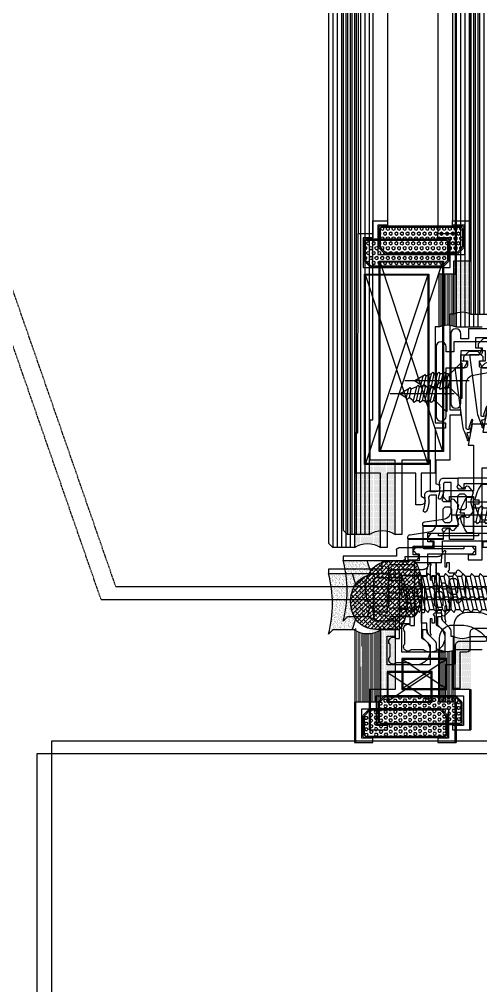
# Model space of a CAD drawing. Header units: inches. Extents: x 4821 to 127877, y 58012 to 433683.
# Drawn here: x 32817.8 to 32924.2, y 225103.6 to 225326.3 of the extents above; entities that cross this region are included whole.
import ezdxf
from ezdxf.xclip import XClip

# ---------------------------------------------------------------- set-up
doc = ezdxf.new("R2010")
doc.units = ezdxf.units.IN
doc.header["$MEASUREMENT"] = 0
doc.header["$XCLIPFRAME"] = 2
for name, pattern in [('$1$Center', [29.999999, 12, -6, 6, -6]), ('$1$DASHDOT', [25.4, 12.7, -6.35, 0, -6.35]), ('$1$DASHED', [19.05, 12.7, -6.35]), ('$1$DASHED2', [0.375, 0.25, -0.125])]:
    doc.linetypes.add(name, pattern=pattern)
for name, color, linetype in [('$1$A-HAT', 8, 'Continuous'), ('$1$ACC', 2, 'Continuous'), ('$1$BEAM', 2, 'Continuous'), ('A-FURN-FIXD', 10, 'Continuous'), ('A-WAL-CMU', 7, 'Continuous')]:
    doc.layers.add(name, color=color, linetype=linetype)

# ---------------------------------------------------------------- blocks, each defined once
blk = doc.blocks.new('$1$M6x25')
at = {"color": 71}
for p, q in [((-6, 4.5), (-6, -4.5)), ((0, 5), (-5.5, 5)), ((0, 5), (0, -5)), ((0.82, 2.34), (0, 2.34)), ((1.19, 3), (0.82, 2.34)), ((0.82, 2.34), (1.88, -2.34)), ((1.85, 2.34), (1.19, 3)), ((1.85, 2.34), (2.91, -2.34)), ((2.82, 2.34), (1.85, 2.34)), ((3.19, 3), (2.82, 2.34)), ((2.82, 2.34), (3.88, -2.34)), ((3.85, 2.34), (3.19, 3)), ((3.85, 2.34), (4.91, -2.34)), ((4.82, 2.34), (3.85, 2.34)), ((5.19, 3), (4.82, 2.34)), ((4.82, 2.34), (5.88, -2.34)), ((5.85, 2.34), (5.19, 3)), ((5.85, 2.34), (6.91, -2.34)), ((6.82, 2.34), (5.85, 2.34)), ((7.19, 3), (6.82, 2.34)), ((6.82, 2.34), (7.88, -2.34)), ((7.85, 2.34), (7.19, 3)), ((7.85, 2.34), (8.91, -2.34)), ((8.82, 2.34), (7.85, 2.34)), ((9.19, 3), (8.82, 2.34)), ((8.82, 2.34), (9.88, -2.34)), ((9.85, 2.34), (9.19, 3)), ((9.85, 2.34), (10.91, -2.34)), ((10.82, 2.34), (9.85, 2.34)), ((11.19, 3), (10.82, 2.34)), ((10.82, 2.34), (11.88, -2.34)), ((11.85, 2.34), (11.19, 3)), ((11.85, 2.34), (12.91, -2.34)), ((12.82, 2.34), (11.85, 2.34)), ((13.19, 3), (12.82, 2.34)), ((12.82, 2.34), (13.88, -2.34)), ((13.85, 2.34), (13.19, 3)), ((13.85, 2.34), (14.91, -2.34)), ((14.82, 2.34), (13.85, 2.34)), ((15.19, 3), (14.82, 2.34)), ((14.82, 2.34), (15.88, -2.34)), ((15.85, 2.34), (15.19, 3)), ((15.85, 2.34), (16.91, -2.34)), ((16.82, 2.34), (15.85, 2.34)), ((17.19, 3), (16.82, 2.34)), ((16.82, 2.34), (17.88, -2.34)), ((17.85, 2.34), (17.19, 3)), ((17.85, 2.34), (18.91, -2.34)), ((18.82, 2.34), (17.85, 2.34)), ((19.19, 3), (18.82, 2.34)), ((18.82, 2.34), (19.88, -2.34)), ((19.85, 2.34), (19.19, 3)), ((19.85, 2.34), (20.91, -2.34)), ((20.82, 2.34), (19.85, 2.34)), ((21.19, 3), (20.82, 2.34)), ((20.82, 2.34), (21.88, -2.34)), ((21.85, 2.34), (21.19, 3)), ((21.85, 2.34), (22.91, -2.34)), ((22.82, 2.34), (21.85, 2.34)), ((23.19, 3), (22.82, 2.34)), ((22.82, 2.34), (23.88, -2.34)), ((23.85, 2.34), (23.19, 3)), ((23.85, 2.34), (24.91, -2.34)), ((24.82, 2.34), (23.85, 2.34)), ((25, 2.66), (24.82, 2.34)), ((24.82, 2.34), (25, 1.56)), ((25, 2.66), (25, -2.34)), ((1.88, -2.34), (0, -2.34)), ((1.88, -2.34), (2.54, -3)), ((2.54, -3), (2.91, -2.34)), ((2.91, -2.34), (3.88, -2.34)), ((3.88, -2.34), (4.54, -3)), ((4.54, -3), (4.91, -2.34)), ((4.91, -2.34), (5.88, -2.34)), ((5.88, -2.34), (6.54, -3)), ((6.54, -3), (6.91, -2.34)), ((6.91, -2.34), (7.88, -2.34)), ((7.88, -2.34), (8.54, -3)), ((8.54, -3), (8.91, -2.34)), ((8.91, -2.34), (9.88, -2.34)), ((9.88, -2.34), (10.54, -3)), ((10.54, -3), (10.91, -2.34)), ((10.91, -2.34), (11.88, -2.34)), ((11.88, -2.34), (12.54, -3)), ((12.54, -3), (12.91, -2.34)), ((12.91, -2.34), (13.88, -2.34)), ((13.88, -2.34), (14.54, -3)), ((14.54, -3), (14.91, -2.34)), ((14.91, -2.34), (15.88, -2.34)), ((15.88, -2.34), (16.54, -3)), ((16.54, -3), (16.91, -2.34)), ((16.91, -2.34), (17.88, -2.34)), ((17.88, -2.34), (18.54, -3)), ((18.54, -3), (18.91, -2.34)), ((18.91, -2.34), (19.88, -2.34)), ((19.88, -2.34), (20.54, -3)), ((20.54, -3), (20.91, -2.34)), ((20.91, -2.34), (21.88, -2.34)), ((21.88, -2.34), (22.54, -3)), ((22.54, -3), (22.91, -2.34)), ((22.91, -2.34), (23.88, -2.34)), ((23.88, -2.34), (24.54, -3)), ((24.54, -3), (24.91, -2.34)), ((24.91, -2.34), (25, -2.34)), ((0, -5), (-5.5, -5))]:
    blk.add_line(p, q, dxfattribs=at)
at = {"color": 71, "linetype": '$1$DASHED', "ltscale": 100}
for p, q in [((-6, 2.89), (-3, 2.89)), ((-6, 1.44), (-3, 1.44)), ((-6, -1.44), (-3, -1.44)), ((-6, -2.89), (-3, -2.89))]:
    blk.add_line(p, q, dxfattribs=at)
at = {"color": 2, "linetype": '$1$Center', "ltscale": 10}
blk.add_line((-7.77, 0), (26.88, 0), dxfattribs=at)
at = {"color": 71}
for centre, start, end in [((-5.5, 4.5), 90, 180), ((-5.5, -4.5), 180, 270)]:
    blk.add_arc(centre, 0.5, start, end, dxfattribs=at)
at = {"color": 71, "linetype": '$1$DASHED', "ltscale": 100}
for centre, radius, start, end in [((-4.2, 2.17), 1.4, 329.0209, 30.9791), ((-8.11, 0), 5.31, 344.2222, 15.7778), ((-4.2, -2.17), 1.4, 329.0209, 30.9791)]:
    blk.add_arc(centre, radius, start, end, dxfattribs=at)
blk = doc.blocks.new('$1$butile2')
h = blk.add_hatch(color=11)
h.dxf.hatch_style = 1
h.paths.add_polyline_path([(9.3, 0.2), (0, 0.2), (0, 0), (9.3, 0)])
at = {"color": 11}
blk.add_lwpolyline([(9.3, 0.2), (0, 0.2), (0, 0), (9.3, 0)], close=True, dxfattribs=at)
blk = doc.blocks.new('$1$inner silicone')
h = blk.add_hatch()
h.set_pattern_fill('DOTS', scale=4)
h.paths.add_polyline_path([(12.2, 0), (12.2, -0.2), (12.2, -4), (0, -4, 0.23607), (0, 0)])
at = {"color": 7}
blk.add_line((12.2, -0.2), (12.2, 0), dxfattribs=at)
blk.add_arc((-4, -2), 4.47, 333.4347, 26.5653, dxfattribs=at)
blk = doc.blocks.new('$1$outer silicone')
h = blk.add_hatch()
h.set_pattern_fill('DOTS', scale=4)
h.paths.add_polyline_path([(16.7, 0), (16.7, -5.8), (16.7, -6), (0, -6, 0.293351), (0, 0)])
at = {"color": 7}
blk.add_line((16.7, -5.8), (16.7, -6), dxfattribs=at)
blk.add_arc((-4.67, -3), 5.55, 327.3018, 32.6982, dxfattribs=at)
blk = doc.blocks.new('$1$GTSY500502')
at = {"color": 151}
blk.add_lwpolyline([(-1.78, 2.38, -0.668179), (-2.07, 1.7), (-2.35, 1.7), (-2.35, 0), (-2.01, -0.29), (-1.68, 0), (0, 0), (0, -0.49), (-1, -0.49), (-1, -0.99), (1.91, -0.99, 0.15392), (2.48, -0.81, -0.807191), (2.77, -1.07, -0.191853), (2.18, -1.52, -0.072848), (0.68, -1.72), (0, -1.72), (0, -3), (-2.5, -3), (-2.5, -2.5, 0.414214), (-2.8, -2.2), (-8.2, -2.2, 0.414214), (-8.5, -2.5), (-8.5, -3), (-11, -3), (-11, -1.72), (-11.68, -1.72, -0.072848), (-13.18, -1.52, -0.191853), (-13.77, -1.07, -0.807191), (-13.48, -0.81, 0.15392), (-12.91, -0.99), (-10, -0.99), (-10, -0.49), (-11, -0.49), (-11, 0), (-9.32, 0), (-8.99, -0.29), (-8.65, 0), (-8.65, 1.7), (-8.93, 1.7, -0.668179), (-9.22, 2.38), (-7.8, 3.8), (-3.2, 3.8)], format="xyb", close=True, dxfattribs=at)
blk.add_lwpolyline([(-3.64, 0.49), (-4.13, 0), (-6.87, 0), (-7.36, 0.49), (-7.36, 1.47), (-6.87, 1.96), (-4.13, 1.96), (-3.64, 1.47)], close=True, dxfattribs=at)
blk = doc.blocks.new('$1$silicone2')
at = {"ltscale": 0.5}
h = blk.add_hatch(dxfattribs=at)
h.set_pattern_fill('ANSI38', color=21, scale=5.416667, style=0)
h.set_pattern_definition([(45, (28504.06546, 7659.8265), (-0.478770216, 0.478770216), []), (135, (28504.06546, 7659.8265), (-1.43631065, 0.478770216), [1.692708333, -1.015625])])
h.paths.add_polyline_path([(-12.41, 16.77), (-12.72, 16.52), (-12.91, 16.28), (-13.01, 16.04), (-13.03, 15.8), (-13, 15.57), (-12.95, 15.33), (-12.88, 15.09), (-12.82, 14.85), (-12.79, 14.61), (-12.79, 14.35), (-12.8, 14.07), (-12.83, 13.76), (-12.87, 13.43), (-12.9, 13.05), (-12.93, 12.63), (-12.95, 12.15), (-12.95, 11.61), (-12.92, 11.03), (-12.86, 10.41), (-12.75, 9.78), (-12.59, 9.14), (-12.37, 8.52), (-12.07, 7.92), (-11.7, 7.36), (-11.24, 6.85), (-10.71, 6.41), (-10.11, 6.02), (-9.45, 5.7), (-8.75, 5.45), (-8.02, 5.26), (-7.27, 5.15), (-6.5, 5.11), (-5.73, 5.15), (-4.98, 5.26), (-4.25, 5.45), (-3.55, 5.7), (-2.89, 6.02), (-2.29, 6.41), (-1.76, 6.85), (-1.3, 7.36), (-0.93, 7.92), (-0.63, 8.52), (-0.41, 9.14), (-0.25, 9.78), (-0.14, 10.41), (-0.08, 11.03), (-0.05, 11.61), (-0.05, 12.15), (-0.07, 12.63), (-0.1, 13.05), (-0.13, 13.43), (-0.17, 13.76), (-0.2, 14.07), (-0.21, 14.35), (-0.21, 14.61), (-0.18, 14.85), (-0.12, 15.09), (-0.05, 15.33), (0, 15.57), (0.03, 15.8), (0.01, 16.04), (-0.09, 16.28), (-0.28, 16.52), (-0.59, 16.77), (-1.03, 17.02), (-1.59, 17.28), (-2.25, 17.52), (-3, 17.73), (-3.81, 17.92), (-4.68, 18.07), (-5.58, 18.16), (-6.5, 18.19), (-7.42, 18.16), (-8.32, 18.07), (-9.19, 17.92), (-10, 17.73), (-10.75, 17.52), (-11.41, 17.28), (-11.97, 17.02)])
h = blk.add_hatch()
h.set_pattern_fill('AR-SAND', color=11, scale=0.325)
h.set_pattern_definition([(37.5, (28504.06546, 7705.84134), (-0.020472841, 0.626217725), [0, -0.494, 0, -0.5525, 0, -0.528125]), (7.5, (28504.0655, 7705.8413), (0.57517743, 0.917197471), [0, -0.2665, 0, -0.44525, 0, -0.170625]), (327.5, (28503.6657, 7705.84134), (1.012096105, 0.001839192), [0, -0.1625, 0, -0.585, 0, -0.76375]), (317.5, (28503.6657, 7705.8413), (0.976991146, 0.285244559), [0, -0.08125, 0, -0.3835, 0, -0.43875])])
edge = h.paths.add_edge_path()
edge.add_arc((-7.69, -32.01), 32.92, 88.3807, 99.2846)
edge.add_line((-13, 0.48), (-13, 5.42))
edge.add_line((-13, 5.42), (-10.47, 6.26))
edge.add_line((-10.47, 6.26), (-10.11, 6.02))
edge.add_line((-10.11, 6.02), (-9.45, 5.7))
edge.add_line((-9.45, 5.7), (-8.75, 5.45))
edge.add_line((-8.75, 5.45), (-8.02, 5.26))
edge.add_line((-8.02, 5.26), (-7.27, 5.15))
edge.add_line((-7.27, 5.15), (-6.5, 5.11))
edge.add_line((-6.5, 5.11), (-5.73, 5.15))
edge.add_line((-5.73, 5.15), (-4.98, 5.26))
edge.add_line((-4.98, 5.26), (-4.25, 5.45))
edge.add_line((-4.25, 5.45), (-3.55, 5.7))
edge.add_line((-3.55, 5.7), (-2.89, 6.02))
edge.add_line((-2.89, 6.02), (-2.53, 6.26))
edge.add_line((-2.53, 6.26), (0, 5.42))
edge.add_line((0, 5.42), (0, 0))
edge.add_arc((-6.5, -23.05), 23.95, 74.2533, 90.6193)
at = {"color": 21, "ltscale": 0.5}
blk.add_lwpolyline([(-12.41, 16.77), (-12.72, 16.52), (-12.91, 16.28), (-13.01, 16.04), (-13.03, 15.8), (-13, 15.57), (-12.95, 15.33), (-12.88, 15.09), (-12.82, 14.85), (-12.79, 14.61), (-12.79, 14.35), (-12.8, 14.07), (-12.83, 13.76), (-12.87, 13.43), (-12.9, 13.05), (-12.93, 12.63), (-12.95, 12.15), (-12.95, 11.61), (-12.92, 11.03), (-12.86, 10.41), (-12.75, 9.78), (-12.59, 9.14), (-12.37, 8.52), (-12.07, 7.92), (-11.7, 7.36), (-11.24, 6.85), (-10.71, 6.41), (-10.11, 6.02), (-9.45, 5.7), (-8.75, 5.45), (-8.02, 5.26), (-7.27, 5.15), (-6.5, 5.11), (-5.73, 5.15), (-4.98, 5.26), (-4.25, 5.45), (-3.55, 5.7), (-2.89, 6.02), (-2.29, 6.41), (-1.76, 6.85), (-1.3, 7.36), (-0.93, 7.92), (-0.63, 8.52), (-0.41, 9.14), (-0.25, 9.78), (-0.14, 10.41), (-0.08, 11.03), (-0.05, 11.61), (-0.05, 12.15), (-0.07, 12.63), (-0.1, 13.05), (-0.13, 13.43), (-0.17, 13.76), (-0.2, 14.07), (-0.21, 14.35), (-0.21, 14.61), (-0.18, 14.85), (-0.12, 15.09), (-0.05, 15.33), (0, 15.57), (0.03, 15.8), (0.01, 16.04), (-0.09, 16.28), (-0.28, 16.52), (-0.59, 16.77), (-1.03, 17.02), (-1.59, 17.28), (-2.25, 17.52), (-3, 17.73), (-3.81, 17.92), (-4.68, 18.07), (-5.58, 18.16), (-6.5, 18.19), (-7.42, 18.16), (-8.32, 18.07), (-9.19, 17.92), (-10, 17.73), (-10.75, 17.52), (-11.41, 17.28), (-11.97, 17.02)], close=True, dxfattribs=at)
blk.add_lwpolyline([(-10.47, 6.26), (-13, 5.42), (-13, 1), (-14, 0, -0.12901), (0, 0), (0, 5.42), (-2.53, 6.26)], format="xyb", dxfattribs=at)
blk = doc.blocks.new('$1$Flat head screw 4.2x9mm')
at = {"color": 71}
for p, q in [((-4.05, 0), (-4.05, -0.19)), ((4.05, 0), (-4.05, 0)), ((4.05, 0), (4.05, -0.19)), ((4.05, -0.19), (-4.05, -0.19)), ((-4.05, -0.19), (-1.78, -2.47)), ((4.05, -0.19), (1.78, -2.47)), ((-1.6, -3.17), (-2.02, -3.59)), ((-2.02, -3.59), (-1.6, -3.83)), ((-1.6, -4.45), (-2.02, -4.87)), ((0.29, -2.74), (-1.6, -3.17)), ((-1.6, -2.89), (-1.6, -3.17)), ((1.6, -3.1), (-1.6, -3.83)), ((1.6, -3.73), (-1.6, -4.45)), ((-1.6, -3.83), (-1.6, -4.45)), ((1.6, -4.38), (-1.6, -5.11)), ((1.6, -3.1), (1.19, -2.88)), ((1.6, -3.1), (1.6, -2.89)), ((1.6, -3.1), (1.6, -3.73)), ((2.02, -3.96), (1.6, -3.73)), ((1.6, -4.38), (2.02, -3.96)), ((1.6, -4.38), (1.6, -5.01)), ((-2.02, -4.87), (-1.6, -5.11)), ((-1.6, -5.73), (-2.02, -6.15)), ((-2.02, -6.15), (-1.6, -6.39)), ((1.6, -5.01), (-1.6, -5.73)), ((-1.6, -5.11), (-1.6, -5.73)), ((1.6, -5.66), (-1.6, -6.39)), ((-1.6, -6.39), (-1.6, -7.12)), ((1.6, -6.4), (-1.6, -7.12)), ((2.02, -5.24), (1.6, -5.01)), ((1.6, -5.66), (2.02, -5.24)), ((1.6, -5.66), (1.6, -6.4)), ((2.02, -6.63), (1.6, -6.4)), ((1.6, -7.05), (2.02, -6.63)), ((-1.6, -7.12), (-2.02, -7.55)), ((-2.02, -7.55), (-1.6, -7.78)), ((1.6, -7.05), (-1.6, -7.78)), ((-1.6, -7.78), (-0.88, -8.73)), ((-0.88, -8.73), (-1.3, -9.15)), ((1.06, -8.29), (-0.88, -8.73)), ((1.6, -7.05), (1.06, -8.29)), ((1.48, -8.52), (1.06, -8.29)), ((1.06, -8.95), (1.48, -8.52)), ((-1.3, -9.15), (-0.88, -9.38)), ((1.06, -8.95), (-0.88, -9.38)), ((0, -10.79), (-0.88, -9.38)), ((1.06, -8.95), (0, -10.79))]:
    blk.add_line(p, q, dxfattribs=at)
at = {"color": 2}
blk.add_line((0, 1.7), (0, -13.07), dxfattribs=at)
at = {"color": 71}
for centre, radius, start, end in [((-2.2, -2.89), 0.6, 0, 45), ((0.57, -3.99), 1.28, 60.7936, 102.7393), ((2.2, -2.89), 0.6, 135, 180)]:
    blk.add_arc(centre, radius, start, end, dxfattribs=at)
blk = doc.blocks.new('$1$latsg')
at = {"color": 16}
blk.add_line((0, -4.63), (0, -4.63), dxfattribs=at)
at = {"color": 151}
blk.add_lwpolyline([(0, -2.33, -0.414214), (-0.5, -2.83), (-1.6, -2.83), (-1.6, -2.05, 0.414214), (-1.7, -1.95), (-2.49, -1.95), (-3.73, -3.14), (-3.73, -5.28), (-2.49, -6.47), (-1.7, -6.47, 0.414214), (-1.6, -6.37), (-1.6, -5.59), (-0.5, -5.59, -0.414214), (0, -6.09), (0, -8.42), (0.49, -8.42, 0.033024), (0.62, -8.41), (13.31, -6.73, 0.089231), (14.99, -6.16, -0.031349), (16.66, -5.63, 1.042186), (16.52, -5.25, 0.003956), (15.1, -5.64, -0.540004), (14.96, -5.55), (14.96, -5.32, 0.357511), (14.56, -4.83), (12.11, -4.34, 0.933108), (12.03, -4.63), (13.86, -5.26, -1.216572), (14.2, -5.46, -0.554991), (13.97, -5.84), (3.65, -5.84, -0.36397), (1.68, -4.19), (1.02, -0.41, 0.36397), (0.52, 0), (0, 0)], format="xyb", close=True, dxfattribs=at)
blk = doc.blocks.new('$1$RHS4.2x32')
at = {"layer": 'A-FURN-FIXD'}
for p, q in [((1.42, 4.1), (0, 4.1)), ((0, -4.1), (0, 4.1)), ((-32, 0), (-30.26, 1.09)), ((-29.72, -1.3), (-32, 0)), ((-29.98, 1.61), (-30.26, 1.09)), ((-29.72, -1.3), (-30.26, 1.09)), ((-29.45, 1.09), (-29.98, 1.61)), ((-28.23, 1.58), (-29.45, 1.09)), ((-28.91, -1.3), (-29.45, 1.09)), ((-27.85, 2.1), (-28.13, 1.58)), ((-27.42, -1.58), (-28.13, 1.58)), ((-27.33, 1.58), (-27.85, 2.1)), ((-26.14, 1.58), (-27.33, 1.58)), ((-26.61, -1.58), (-27.33, 1.58)), ((-25.85, 2.1), (-26.14, 1.58)), ((-25.42, -1.58), (-26.14, 1.58)), ((-25.33, 1.58), (-25.85, 2.1)), ((-24.61, -1.58), (-25.33, 1.58)), ((-24.14, 1.58), (-25.33, 1.58)), ((-23.85, 2.1), (-24.14, 1.58)), ((-23.43, -1.58), (-24.14, 1.58)), ((-23.33, 1.58), (-23.85, 2.1)), ((-22.62, -1.58), (-23.33, 1.58)), ((-22.14, 1.58), (-23.33, 1.58)), ((-21.86, 2.1), (-22.14, 1.58)), ((-21.43, -1.58), (-22.14, 1.58)), ((-21.33, 1.58), (-21.86, 2.1)), ((-20.62, -1.58), (-21.33, 1.58)), ((-20.15, 1.58), (-21.33, 1.58)), ((-19.86, 2.1), (-20.15, 1.58)), ((-19.43, -1.58), (-20.15, 1.58)), ((-19.86, 2.1), (-19.34, 1.58)), ((-18.62, -1.58), (-19.34, 1.58)), ((-18.15, 1.58), (-19.34, 1.58)), ((-17.86, 2.1), (-18.15, 1.58)), ((-17.43, -1.58), (-18.15, 1.58)), ((-17.34, 1.58), (-17.86, 2.1)), ((-16.63, -1.58), (-17.34, 1.58)), ((-16.15, 1.58), (-17.34, 1.58)), ((-15.86, 2.1), (-16.15, 1.58)), ((-15.44, -1.58), (-16.15, 1.58)), ((-15.34, 1.58), (-15.86, 2.1)), ((-14.63, -1.58), (-15.34, 1.58)), ((-14.15, 1.58), (-15.34, 1.58)), ((-13.87, 2.1), (-14.15, 1.58)), ((-13.44, -1.58), (-14.15, 1.58)), ((-13.44, -1.58), (-14.15, 1.58)), ((-13.34, 1.58), (-13.87, 2.1)), ((-12.63, -1.58), (-13.34, 1.58)), ((-12.16, 1.58), (-13.34, 1.58)), ((-11.87, 2.1), (-12.16, 1.58)), ((-11.44, -1.58), (-12.16, 1.58)), ((-11.35, 1.58), (-11.87, 2.1)), ((-10.63, -1.58), (-11.35, 1.58)), ((-10.16, 1.58), (-11.35, 1.58)), ((-9.87, 2.1), (-10.16, 1.58)), ((-9.45, -1.58), (-10.16, 1.58)), ((-9.35, 1.58), (-9.87, 2.1)), ((-8.64, -1.58), (-9.35, 1.58)), ((-8.16, 1.58), (-9.35, 1.58)), ((-7.88, 2.1), (-8.16, 1.58)), ((-7.45, -1.58), (-8.16, 1.58)), ((-7.35, 1.58), (-7.88, 2.1)), ((-6.64, -1.58), (-7.35, 1.58)), ((-6.17, 1.58), (-7.35, 1.58)), ((-5.88, 2.1), (-6.17, 1.58)), ((-5.45, -1.58), (-6.17, 1.58)), ((-5.36, 1.58), (-5.88, 2.1)), ((-4.64, -1.58), (-5.36, 1.58)), ((-4.17, 1.58), (-5.36, 1.58)), ((-3.88, 2.1), (-4.17, 1.58)), ((-3.45, -1.58), (-4.17, 1.58)), ((-3.45, -1.58), (-4.17, 1.58)), ((-3.36, 1.58), (-3.88, 2.1)), ((-2.64, -1.58), (-3.36, 1.58)), ((-2.17, 1.58), (-3.36, 1.58)), ((-1.88, 2.1), (-2.17, 1.58)), ((-1.46, -1.58), (-2.17, 1.58)), ((-1.36, 1.58), (-1.88, 2.1)), ((-0.65, -1.58), (-1.36, 1.58)), ((-0.17, 1.58), (-1.36, 1.58)), ((0, 1.89), (-0.17, 1.58)), ((0, 0.81), (-0.17, 1.58)), ((3.05, 0.46), (2.04, 0.46)), ((2.04, -0.46), (2.04, 0.46)), ((-29.72, -1.3), (-29.2, -1.82)), ((-29.2, -1.82), (-28.91, -1.3)), ((-27.42, -1.58), (-28.91, -1.3)), ((-27.42, -1.58), (-26.9, -2.1)), ((-26.9, -2.1), (-26.61, -1.58)), ((-25.42, -1.58), (-26.61, -1.58)), ((-25.42, -1.58), (-24.9, -2.1)), ((-24.9, -2.1), (-24.61, -1.58)), ((-23.43, -1.58), (-24.61, -1.58)), ((-23.43, -1.58), (-22.9, -2.1)), ((-22.9, -2.1), (-22.62, -1.58)), ((-21.43, -1.58), (-22.62, -1.58)), ((-21.43, -1.58), (-20.91, -2.1)), ((-20.91, -2.1), (-20.62, -1.58)), ((-19.43, -1.58), (-20.62, -1.58)), ((-19.43, -1.58), (-18.91, -2.1)), ((-18.91, -2.1), (-18.62, -1.58)), ((-17.43, -1.58), (-18.62, -1.58)), ((-17.43, -1.58), (-16.91, -2.1)), ((-16.91, -2.1), (-16.63, -1.58)), ((-15.44, -1.58), (-16.63, -1.58)), ((-15.44, -1.58), (-14.91, -2.1)), ((-14.91, -2.1), (-14.63, -1.58)), ((-13.44, -1.58), (-14.63, -1.58)), ((-13.44, -1.58), (-12.92, -2.1)), ((-12.92, -2.1), (-12.63, -1.58)), ((-11.44, -1.58), (-12.63, -1.58)), ((-11.44, -1.58), (-10.92, -2.1)), ((-10.92, -2.1), (-10.63, -1.58)), ((-9.45, -1.58), (-10.63, -1.58)), ((-9.45, -1.58), (-8.92, -2.1)), ((-8.92, -2.1), (-8.64, -1.58)), ((-7.45, -1.58), (-8.64, -1.58)), ((-7.45, -1.58), (-6.93, -2.1)), ((-6.93, -2.1), (-6.64, -1.58)), ((-5.45, -1.58), (-6.64, -1.58)), ((-5.45, -1.58), (-4.93, -2.1)), ((-4.93, -2.1), (-4.64, -1.58)), ((-3.45, -1.58), (-4.64, -1.58)), ((-3.45, -1.58), (-2.93, -2.1)), ((-2.93, -2.1), (-2.64, -1.58)), ((-1.46, -1.58), (-2.64, -1.58)), ((-1.46, -1.58), (-0.93, -2.1)), ((-0.93, -2.1), (-0.65, -1.58)), ((0, -1.58), (-0.65, -1.58)), ((3.05, -0.46), (2.04, -0.46)), ((1.42, -4.1), (0, -4.1))]:
    blk.add_line(p, q, dxfattribs=at)
at = {"layer": 'A-FURN-FIXD', "linetype": '$1$DASHDOT'}
blk.add_line((4.78, 0), (-34, 0), dxfattribs=at)
at = {"layer": 'A-FURN-FIXD'}
for centre, start, end in [((-5.01, -0.91), 9.6294, 37.9057), ((-5.01, 0.91), 322.0943, 350.3706)]:
    blk.add_arc(centre, 8.15, start, end, dxfattribs=at)
blk = doc.blocks.new('FIRST SLAB EDGE')
at = {"extrusion": (5.69003e-07, 1.56101e-06, 1)}
h = blk.add_hatch(dxfattribs=at)
h.set_pattern_fill('HEX', color=140, scale=3, angle=89.9998)
h.set_pattern_definition([(89.99978104, (645689.60676, -1331315.18946), (-0.64951905283, 2.4822e-06), [0.375, -0.75]), (209.99978104, (645689.60676, -1331315.18946), (0.3247573768, -0.5625012411), [0.375, -0.75]), (149.99978104, (645689.60676, -1331314.81446), (-0.32476167605, -0.5624987589), [0.375, -0.75])])
edge = h.paths.add_edge_path()
edge.add_line((1200827.65, -1728395.35), (1200827.66, -1728399.6))
edge.add_arc((1200827.96, -1728399.6), 0.3, -539.9998, -494.9998)
edge.add_line((1200827.74, -1728399.81), (1200828.89, -1728400.96))
edge.add_arc((1200829.1, -1728400.75), 0.3, -494.9998, -449.9998)
edge.add_line((1200829.1, -1728401.05), (1200845.11, -1728401.05))
edge.add_arc((1200845.11, -1728400.75), 0.3, -449.9998, -404.9998)
edge.add_line((1200845.32, -1728400.96), (1200846.47, -1728399.81))
edge.add_arc((1200846.26, -1728399.6), 0.3, -404.9998, -359.9998)
edge.add_line((1200846.56, -1728399.6), (1200846.55, -1728395.35))
edge.add_arc((1200846.25, -1728395.35), 0.3, -359.9998, -269.9998)
edge.add_line((1200846.25, -1728395.05), (1200827.95, -1728395.05))
edge.add_arc((1200827.95, -1728395.35), 0.3, -629.9998, -539.9998)
h = blk.add_hatch(dxfattribs=at)
h.set_pattern_fill('DOTS', scale=4, angle=89.9998)
h.set_pattern_definition([(89.99978104, (643348.45462, -1337671.06362), (-0.2499995223, 0.12500095539), [0, -0.25])])
h.paths.add_polyline_path([(1200843.11, -1728448.75), (1200843.11, -1728465.85, -0.293351), (1200849.11, -1728465.85), (1200849.11, -1728448.75), (1200848.91, -1728448.75)])
h = blk.add_hatch(dxfattribs=at)
h.set_pattern_fill('HEX', color=140, scale=3, angle=179.0162)
h.set_pattern_definition([(179.01620899, (635272.17644, -1336634.0815), (-0.011151949, -0.6494233088), [0.375, -0.75]), (299.01620899, (635272.17644, -1336634.0815), (0.56799305774, 0.3150537833), [0.375, -0.75]), (239.01620899, (635271.8015, -1336634.07505), (0.55684110875, -0.33436952553), [0.375, -0.75])])
edge = h.paths.add_edge_path()
edge.add_line((1200827.96, -1728509.05), (1200827.96, -1728504.8))
edge.add_arc((1200828.26, -1728504.8), 0.3, 135.0002, 180.0002, ccw=False)
edge.add_line((1200828.04, -1728504.59), (1200829.19, -1728503.44))
edge.add_arc((1200829.4, -1728503.65), 0.3, 90.0002, 135.0002, ccw=False)
edge.add_line((1200829.4, -1728503.35), (1200845.41, -1728503.35))
edge.add_arc((1200845.41, -1728503.65), 0.3, 45.0002, 90.0002, ccw=False)
edge.add_line((1200845.62, -1728503.44), (1200846.77, -1728504.59))
edge.add_arc((1200846.56, -1728504.8), 0.3, 0.0002, 45.0002, ccw=False)
edge.add_line((1200846.86, -1728504.8), (1200846.86, -1728509.05))
edge.add_arc((1200846.56, -1728509.05), 0.3, -89.9998, 0.0002, ccw=False)
edge.add_line((1200846.56, -1728509.35), (1200828.26, -1728509.35))
edge.add_arc((1200828.26, -1728509.05), 0.3, 180.0002, 270.0002, ccw=False)
at = {"layer": '$1$A-HAT', "linetype": '$1$DASHED2', "ltscale": 0.5, "extrusion": (5.69003e-07, 1.56101e-06, 1), "elevation": -2.34}
blk.add_lwpolyline([(1200907.54, -1728477.85), (1201072.75, -1728002.24), (1200907.58, -1727670.55)], dxfattribs=at)
at = {"layer": '$1$ACC', "color": 101, "extrusion": (5.69003e-07, 1.56101e-06, 1), "elevation": -2.01}
for points in [[(1200827.65, -1728394.75, 0.414214), (1200827.35, -1728395.05), (1200827.35, -1728399.72, 0.198912), (1200827.44, -1728399.94), (1200828.77, -1728401.26, 0.198912), (1200828.98, -1728401.35), (1200845.23, -1728401.35, 0.198912), (1200845.44, -1728401.26), (1200846.77, -1728399.94, 0.198912), (1200846.85, -1728399.72), (1200846.85, -1728395.05, 0.414214), (1200846.55, -1728394.75)], [(1200827.65, -1728395.35), (1200827.65, -1728399.6, 0.198912), (1200827.74, -1728399.81), (1200828.89, -1728400.96, 0.198912), (1200829.1, -1728401.05), (1200845.11, -1728401.05, 0.198912), (1200845.32, -1728400.96), (1200846.47, -1728399.81, 0.198912), (1200846.55, -1728399.6), (1200846.55, -1728395.35, 0.414214), (1200846.25, -1728395.05), (1200827.95, -1728395.05, 0.414214)], [(1200827.96, -1728509.65, -0.414214), (1200827.66, -1728509.35), (1200827.66, -1728504.67, -0.198912), (1200827.74, -1728504.46), (1200829.07, -1728503.14, -0.198912), (1200829.28, -1728503.05), (1200845.53, -1728503.05, -0.198912), (1200845.74, -1728503.14), (1200847.07, -1728504.46, -0.198912), (1200847.16, -1728504.67), (1200847.16, -1728509.35, -0.414214), (1200846.86, -1728509.65)], [(1200827.96, -1728509.05), (1200827.96, -1728504.8, -0.198912), (1200828.04, -1728504.59), (1200829.19, -1728503.44, -0.198912), (1200829.4, -1728503.35), (1200845.41, -1728503.35, -0.198912), (1200845.62, -1728503.44), (1200846.77, -1728504.59, -0.198912), (1200846.86, -1728504.8), (1200846.86, -1728509.05, -0.414214), (1200846.56, -1728509.35), (1200828.26, -1728509.35, -0.414214)]]:
    blk.add_lwpolyline(points, format="xyb", close=True, dxfattribs=at)
at = {"color": 165, "linetype": 'Continuous', "extrusion": (5.69003e-07, 1.56101e-06, 1)}
for p, q in [((1200849.15, -1727682.55, 0), (1200849.11, -1728465.85, 0)), ((1200850.15, -1727682.55, 0), (1200850.11, -1728465.85, 0)), ((1200851.15, -1727682.55, 0), (1200851.11, -1728465.85, 0)), ((1200852.15, -1727682.55, 0), (1200852.11, -1728465.85, 0)), ((1200853.15, -1727682.55, 0), (1200853.11, -1728465.85, 0)), ((1200854.15, -1727682.55, 0), (1200854.11, -1728465.85, 0)), ((1200855.15, -1727683.55, 0), (1200855.11, -1728464.85, 0)), ((1200820.75, -1727733.35, 0), (1200820.71, -1728415.05, 0)), ((1200821.75, -1727733.35, 0), (1200821.71, -1728415.05, 0)), ((1200822.75, -1727733.35, 0), (1200822.71, -1728415.05, 0)), ((1200823.75, -1727733.35, 0), (1200823.71, -1728415.05, 0)), ((1200824.75, -1727733.35, 0), (1200824.71, -1728415.05, 0)), ((1200825.75, -1727733.35, 0), (1200825.7, -1728415.05, 0)), ((1200825.7, -1728415.05, 0), (1200819.71, -1728415.05, 0)), ((1200849.11, -1728465.85, 0), (1200854.11, -1728465.85, 0)), ((1200854.11, -1728465.85, 0), (1200855.11, -1728464.85, 0)), ((1200849.11, -1728484.85, 0), (1200854.11, -1728484.85, 0)), ((1200849.11, -1728484.85, 0), (1200854.11, -1728484.85, 0)), ((1200854.11, -1728484.85, 0), (1200855.11, -1728485.85, 0)), ((1200825.71, -1728489.35, 0), (1200819.71, -1728489.35, 0))]:
    blk.add_line(p, q, dxfattribs=at)
at = {"color": 31, "extrusion": (5.69003e-07, 1.56101e-06, 1)}
for p, q in [((1200825.95, -1727754.85, 0), (1200825.9, -1728393.55, 0)), ((1200829.95, -1727754.85, 0), (1200829.9, -1728393.55, 0)), ((1200844.95, -1727754.85, 0), (1200844.9, -1728393.55, 0)), ((1200848.35, -1727754.85, 0), (1200848.3, -1728393.55, 0))]:
    blk.add_line(p, q, dxfattribs=at)
at = {"color": 16, "linetype": 'Continuous', "extrusion": (5.69003e-07, 1.56101e-06, 1)}
for p, q in [((1200825.7, -1728393.55, 0), (1200825.7, -1728402.85, 0)), ((1200825.91, -1728510.85, 0), (1200825.71, -1728510.85, 0))]:
    blk.add_line(p, q, dxfattribs=at)
at = {"color": 52, "extrusion": (5.69003e-07, 1.56101e-06, 1)}
for p, q in [((1200832.21, -1728403.05, 0), (1200846.61, -1728446.55, 0)), ((1200832.21, -1728446.55, 0), (1200846.61, -1728403.05, 0)), ((1200831.41, -1728494.65, 0), (1200841.41, -1728501.35, 0)), ((1200841.41, -1728494.65, 0), (1200831.41, -1728501.35, 0))]:
    blk.add_line(p, q, dxfattribs=at)
at = {"color": 81, "linetype": '$1$Center', "ltscale": 25, "extrusion": (5.69003e-07, 1.56101e-06, 1)}
blk.add_line((1200907.54, -1728477.85, 0), (1200653.24, -1728477.85, 0), dxfattribs=at)
at = {"color": 7, "extrusion": (5.69003e-07, 1.56101e-06, 1)}
blk.add_line((1200849.11, -1728484.85, 0), (1200848.75, -1728484.53, 0), dxfattribs=at)
blk.add_line((1200849.11, -1728484.85, 0), (1200848.75, -1728484.53, 0), dxfattribs=at)
at = {"color": 16, "linetype": 'Continuous', "extrusion": (5.69003e-07, 1.56101e-06, 1), "elevation": -2.01}
blk.add_lwpolyline([(1200825.9, -1728402.85), (1200829.71, -1728402.85), (1200829.71, -1728415.05), (1200830.51, -1728415.05), (1200830.51, -1728437.15), (1200828.11, -1728437.15), (1200828.11, -1728438.35), (1200830.51, -1728438.35), (1200830.51, -1728448.75), (1200833.78, -1728448.75), (1200833.78, -1728454.16, 1), (1200833.78, -1728456.06), (1200834.98, -1728456.06), (1200834.98, -1728448.75), (1200841.61, -1728448.75), (1200841.61, -1728465.85), (1200843.11, -1728465.85), (1200843.11, -1728448.75), (1200848.91, -1728448.75), (1200848.91, -1728439.45), (1200848.31, -1728439.45), (1200848.3, -1728393.55), (1200844.9, -1728393.55), (1200844.9, -1728394.55), (1200847.1, -1728394.55), (1200847.1, -1728401.35), (1200827.1, -1728401.35), (1200827.1, -1728394.55), (1200829.9, -1728394.55), (1200829.9, -1728393.55), (1200825.9, -1728393.55)], format="xyb", dxfattribs=at)
at = {"color": 16, "extrusion": (5.69003e-07, 1.56101e-06, 1), "elevation": -2.01}
blk.add_lwpolyline([(1200830.31, -1728435.6, -1), (1200828.01, -1728435.6), (1200828.01, -1728430.75), (1200828.31, -1728430.45), (1200828.01, -1728430.15), (1200828.01, -1728424.45), (1200823.87, -1728424.45), (1200823.26, -1728423.4, -0.57735), (1200823.52, -1728422.95), (1200824.51, -1728422.95), (1200824.51, -1728420.45), (1200819.01, -1728420.45), (1200819.01, -1728422.95), (1200819.99, -1728422.95, -0.57735), (1200820.25, -1728423.4), (1200819.64, -1728424.45), (1200817.51, -1728424.45), (1200817.51, -1728420.45), (1200801.51, -1728420.45), (1200801.21, -1728420.15), (1200800.91, -1728420.45), (1200787.71, -1728420.45), (1200787.71, -1728421.85), (1200784.12, -1728421.85), (1200783.72, -1728420.75, -0.520567), (1200784.01, -1728420.35), (1200786.21, -1728420.35), (1200786.21, -1728417.35), (1200776.51, -1728417.35), (1200776.21, -1728417.05), (1200775.91, -1728417.35), (1200766.21, -1728417.35), (1200766.21, -1728420.35), (1200768.41, -1728420.35, -0.520567), (1200768.69, -1728420.75), (1200768.29, -1728421.85), (1200757.81, -1728421.85), (1200757.81, -1728410.85), (1200750.71, -1728410.85), (1200750.71, -1728400.05), (1200810.71, -1728400.05), (1200810.71, -1728400.05), (1200810.71, -1728401.4), (1200809.81, -1728402.3), (1200809.21, -1728402.3), (1200809.21, -1728401.3), (1200806.21, -1728401.3), (1200806.21, -1728405.25), (1200805.91, -1728405.55), (1200806.21, -1728405.85), (1200806.21, -1728409.8), (1200809.21, -1728409.8), (1200809.21, -1728408.8), (1200809.81, -1728408.8), (1200810.71, -1728409.7), (1200810.71, -1728418.45), (1200826.21, -1728418.45), (1200826.21, -1728420.75), (1200828.01, -1728420.75), (1200828.01, -1728419.6, -1), (1200830.31, -1728419.6)], format="xyb", close=True, dxfattribs=at)
at = {"color": 16, "linetype": 'Continuous', "extrusion": (5.69003e-07, 1.56101e-06, 1), "elevation": -2.01}
for points in [[(1200832.01, -1728446.75), (1200846.81, -1728446.75), (1200846.81, -1728402.85), (1200832.01, -1728402.85)], [(1200831.21, -1728501.55), (1200831.21, -1728494.45), (1200841.61, -1728494.45), (1200841.61, -1728501.55)]]:
    blk.add_lwpolyline(points, close=True, dxfattribs=at)
at = {"color": 52, "extrusion": (5.69003e-07, 1.56101e-06, 1), "elevation": -2.01}
for points in [[(1200832.21, -1728446.55), (1200846.61, -1728446.55), (1200846.61, -1728403.05), (1200832.21, -1728403.05)], [(1200831.41, -1728501.35), (1200831.41, -1728494.65), (1200841.41, -1728494.65), (1200841.41, -1728501.35)]]:
    blk.add_lwpolyline(points, close=True, dxfattribs=at)
at = {"color": 16, "extrusion": (5.69003e-07, 1.56101e-06, 1), "elevation": -2.01}
blk.add_lwpolyline([(1200756.51, -1728447.55), (1200756.51, -1728447.55, -0.414214), (1200756.01, -1728447.05), (1200756.01, -1728446.55), (1200757.21, -1728446.55), (1200757.21, -1728444.05), (1200752.21, -1728444.05), (1200752.21, -1728446.55), (1200753.41, -1728446.55), (1200753.41, -1728447.05, -0.414214), (1200752.91, -1728447.55), (1200750.71, -1728447.55), (1200750.71, -1728415.85), (1200754.31, -1728415.85), (1200754.31, -1728417.55, -0.414214), (1200753.81, -1728418.05), (1200753.31, -1728418.05), (1200753.31, -1728416.85), (1200751.71, -1728416.85), (1200751.71, -1728421.85), (1200753.31, -1728421.85), (1200753.31, -1728420.65), (1200753.81, -1728420.65, -0.414214), (1200754.31, -1728421.15), (1200754.31, -1728425.25), (1200753.41, -1728425.25), (1200753.41, -1728423.75), (1200752.21, -1728423.75), (1200752.21, -1728436.45), (1200753.41, -1728436.45), (1200753.41, -1728434.95), (1200754.31, -1728434.95), (1200754.31, -1728436.45), (1200767.41, -1728436.45), (1200767.71, -1728436.75), (1200768.01, -1728436.45), (1200778.91, -1728436.45), (1200779.21, -1728436.75), (1200779.51, -1728436.45), (1200788.21, -1728436.45), (1200788.21, -1728433.45), (1200789.71, -1728433.45), (1200789.71, -1728437.45), (1200800.91, -1728437.45), (1200801.21, -1728437.75), (1200801.51, -1728437.45), (1200822.02, -1728437.45), (1200822.9, -1728442.26), (1200821.71, -1728442.26), (1200821.71, -1728452.85), (1200828.71, -1728452.85), (1200828.71, -1728454.2), (1200827.81, -1728455.1), (1200827.21, -1728455.1), (1200827.21, -1728454.1), (1200821.71, -1728454.1), (1200821.71, -1728464.05), (1200827.21, -1728464.05), (1200827.21, -1728461.6), (1200827.81, -1728461.6), (1200828.71, -1728462.5), (1200828.71, -1728464.05), (1200836.8, -1728464.05), (1200836.8, -1728468.75), (1200835, -1728468.75, -0.414214), (1200834.4, -1728468.15), (1200834.4, -1728467.55), (1200835.6, -1728467.55), (1200835.6, -1728465.55), (1200821.21, -1728465.55), (1200821.21, -1728467.55), (1200822.91, -1728467.55), (1200822.91, -1728468.75), (1200819.71, -1728468.75), (1200819.71, -1728447.55), (1200756.51, -1728447.55)], format="xyb", dxfattribs=at)
at = {"color": 151, "extrusion": (5.69003e-07, 1.56101e-06, 1), "elevation": -2.01}
blk.add_lwpolyline([(1200831.54, -1728453.85, -0.488949), (1200832.03, -1728454.47, 0.16488), (1200832.55, -1728457.59, 0.929317), (1200833.19, -1728457.3, -0.129525), (1200832.9, -1728454.02, 0.464824), (1200831.91, -1728452.85), (1200828.71, -1728452.85), (1200828.71, -1728454.41), (1200828.95, -1728454.96), (1200828.65, -1728455.3), (1200827.03, -1728455.3), (1200826.82, -1728454.81), (1200826.61, -1728454.66), (1200826.33, -1728454.76), (1200825.18, -1728456.13), (1200825.67, -1728458.06), (1200825.67, -1728458.64), (1200825.18, -1728460.56), (1200826.33, -1728461.93), (1200826.61, -1728462.04), (1200826.82, -1728461.88), (1200827.03, -1728461.4), (1200828.65, -1728461.4), (1200828.95, -1728461.73), (1200828.71, -1728462.29), (1200828.71, -1728463.86), (1200836.8, -1728463.86), (1200836.8, -1728463.44, 0.404624), (1200836.32, -1728462.94), (1200831.97, -1728462.3, -0.37979), (1200830.21, -1728460.32), (1200830.21, -1728453.85), (1200831.54, -1728453.85), (1200831.53, -1728453.85)], format="xyb", dxfattribs=at)
blk.add_lwpolyline([(1200828.71, -1728456.98), (1200828.21, -1728456.48), (1200827.24, -1728456.48), (1200826.75, -1728456.98), (1200826.75, -1728459.72), (1200827.24, -1728460.21), (1200828.21, -1728460.21), (1200828.71, -1728459.72)], close=True, dxfattribs=at)
at = {"color": 3, "linetype": '$1$Center', "ltscale": 50, "extrusion": (5.69003e-07, 1.56101e-06, 1), "elevation": -2.01}
blk.add_lwpolyline([(1200840.81, -1728471.35), (1200840.81, -1728470.95), (1200833.2, -1728470.95, -0.414214), (1200832.2, -1728469.95), (1200832.2, -1728467.35), (1200821.91, -1728467.35), (1200821.37, -1728466.69, -0.352941), (1200821.37, -1728466.31), (1200821.91, -1728465.65), (1200823.91, -1728465.65), (1200823.91, -1728466.15), (1200833.15, -1728466.15), (1200833.15, -1728465.65), (1200834.9, -1728465.65), (1200835.44, -1728466.31, -0.352941), (1200835.44, -1728466.69), (1200834.9, -1728467.35), (1200834.2, -1728467.35), (1200834.2, -1728468.95), (1200842.31, -1728468.95, -0.414214), (1200842.81, -1728469.45), (1200842.81, -1728470.85), (1200855.11, -1728470.85), (1200855.11, -1728471.85), (1200841.31, -1728471.85, -0.414214)], format="xyb", close=True, dxfattribs=at)
at = {"color": 7, "extrusion": (5.69003e-07, 1.56101e-06, 1), "elevation": -2.01}
blk.add_lwpolyline([(1200836.69, -1728492.45), (1200839.49, -1728492.45, 1.010051), (1200840.91, -1728491.03), (1200840.91, -1728488.26, 1.010051), (1200839.49, -1728486.85), (1200838.71, -1728486.85), (1200838.71, -1728472.35), (1200833.71, -1728472.35), (1200833.71, -1728486.7, 1.08744)], format="xyb", close=True, dxfattribs=at)
at = {"color": 21, "linetype": 'Continuous', "extrusion": (5.69003e-07, 1.56101e-06, 1), "elevation": -2.01}
blk.add_lwpolyline([(1200824.91, -1728487.55, -0.414214), (1200825.91, -1728488.55), (1200825.91, -1728489.95), (1200825.91, -1728489.95), (1200825.91, -1728491.35), (1200825.91, -1728491.35), (1200825.91, -1728492.25, 0.414214), (1200826.61, -1728492.95), (1200828.21, -1728492.95), (1200828.21, -1728501.35), (1200829.51, -1728501.35), (1200829.51, -1728491.35), (1200829.51, -1728491.35), (1200829.51, -1728489.95), (1200829.51, -1728489.95), (1200829.51, -1728486.75, 0.414214), (1200826.51, -1728483.75), (1200824.83, -1728483.75, 0.231514), (1200818.71, -1728486.74, 0.624419), (1200819.11, -1728487.55)], format="xyb", close=True, dxfattribs=at)
at = {"color": 16, "linetype": 'Continuous', "extrusion": (5.69003e-07, 1.56101e-06, 1), "elevation": -2.01}
blk.add_lwpolyline([(1200832.11, -1728485.83, 0.198912), (1200832.41, -1728485.12), (1200832.41, -1728484.85), (1200833.41, -1728484.85), (1200833.41, -1728486.65), (1200831.71, -1728488.35), (1200831.71, -1728492.95), (1200841.61, -1728492.95), (1200841.61, -1728486.35), (1200839.71, -1728486.35), (1200839.71, -1728484.85), (1200843.11, -1728484.85), (1200843.11, -1728501.55), (1200848.91, -1728501.55), (1200848.91, -1728510.85), (1200844.91, -1728510.85), (1200844.91, -1728509.85), (1200847.41, -1728509.85), (1200847.41, -1728503.05), (1200827.41, -1728503.05), (1200827.41, -1728509.85), (1200829.91, -1728509.85), (1200829.91, -1728510.85), (1200825.91, -1728510.85), (1200825.91, -1728501.55), (1200829.71, -1728501.55), (1200829.71, -1728489.35), (1200830.21, -1728489.35), (1200830.21, -1728488.35, -0.198912), (1200830.64, -1728487.29)], format="xyb", close=True, dxfattribs=at)
at = {"color": 7, "extrusion": (5.69003e-07, 1.56101e-06, 1)}
blk.add_arc((1200846.11, -1728470.52, -2.01), 5.55, 57.302, 122.6984, dxfattribs=at)
at = {"layer": 'A-WAL-CMU'}
blk.add_lwpolyline([(1200672.3, -1728513.46), (1200922.34, -1728513.46), (1200922.34, -1729313.46), (1200672.34, -1729313.46)], dxfattribs=at)
at = {"layer": '$1$BEAM', "extrusion": (-5.69003e-07, -1.56101e-06, -1), "zscale": -1, "rotation": 269.9997810401333}
blk.add_blockref('$1$latsg', (-1200817.51, -1728424.45, 2.01), dxfattribs=at)
at = {"color": 7, "extrusion": (-5.69003e-07, -1.56101e-06, -1), "zscale": -1}
for name, p, rotation in [('$1$butile2', (-1200825.71, -1728402.85, 2.01), 89.99978104013334), ('$1$butile2', (-1200848.91, -1728448.75, 2.01), 89.99978104013334), ('$1$GTSY500502', (-1200830.71, -1728483.35, 2.01), 269.9997810401333), ('$1$M6x25', (-1200838.71, -1728477.85, 2.01), 359.9997810401334), ('$1$outer silicone', (-1200843.11, -1728484.85, 2.01), 269.9997810401333), ('$1$inner silicone', (-1200825.71, -1728489.35, 2.01), 269.9997810401333), ('$1$butile2', (-1200848.91, -1728510.85, 2.01), 89.99978104013334)]:
    blk.add_blockref(name, p, dxfattribs=dict(at, rotation=rotation))
at = {"color": 7, "extrusion": (5.69003e-07, 1.56101e-06, 1)}
for name, p, rotation in [('$1$inner silicone', (1200825.7, -1728415.05, -2.01), 90.00021895986666), ('$1$Flat head screw 4.2x9mm', (1200827.81, -1728430.45, -2.01), 90.00021895986666), ('$1$RHS4.2x32', (1200821.71, -1728458.35, -2.01), 0.0002189598665623592), ('$1$silicone2', (1200855.11, -1728471.85, -2.01), 90.00021895986666), ('$1$butile2', (1200825.91, -1728510.85, -2.01), 90.00021895986666)]:
    blk.add_blockref(name, p, dxfattribs=dict(at, rotation=rotation))

msp = doc.modelspace()

# ---------------------------------------------------------------- block references
at = {"layer": 'A-WAL-CMU'}
ref = msp.add_blockref('FIRST SLAB EDGE', (1233747.59, 1953673.46), dxfattribs=dict(at, xscale=-1))
XClip(ref).set_block_clipping_path([(1196236.1121028436, -1729554.8924368375), (1201281.1159926755, -1720979.7328682605)])
ref = msp.add_blockref('FIRST SLAB EDGE', (1233744.19, 1953670.48), dxfattribs=dict(at, xscale=-1))
XClip(ref).set_block_clipping_path([(1196236.1121028436, -1729554.8924368375), (1201281.1159926755, -1720979.7328682605)])

doc.saveas('drawing.dxf')
